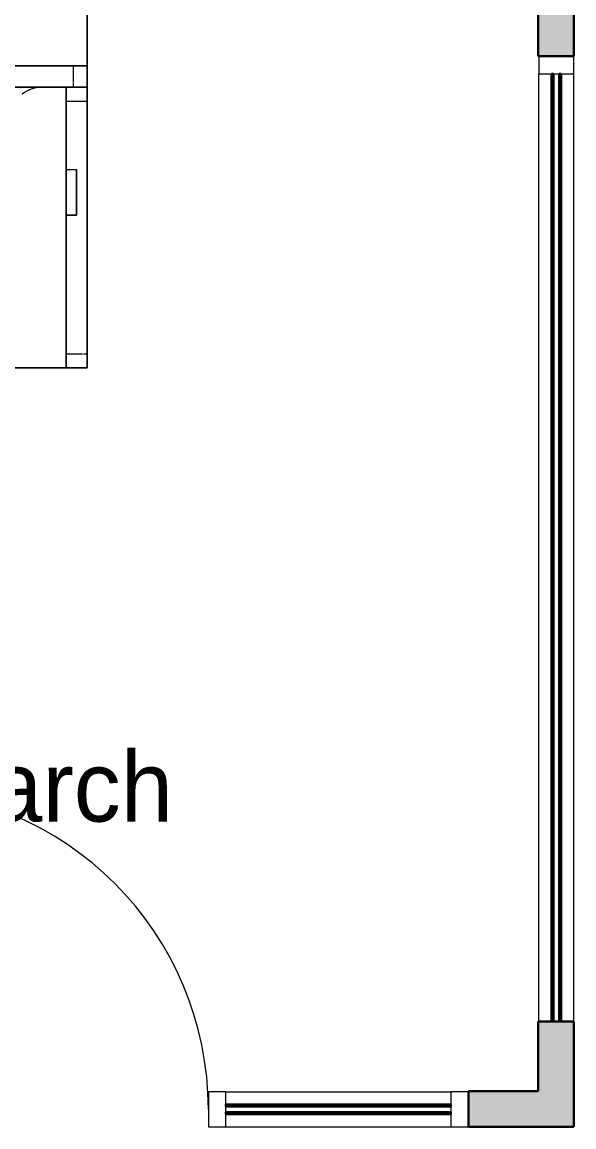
# Model space of a CAD drawing. Header units: millimetres. Extents: x 155927 to 326028, y -36033 to 97293.
# Drawn here: x 223279 to 224851, y 15108 to 18255 of the extents above; entities that cross this region are included whole.
import ezdxf

# ---------------------------------------------------------------- set-up
doc = ezdxf.new("R2010")
doc.units = ezdxf.units.MM
doc.header["$MEASUREMENT"] = 0
for name, color, linetype, lineweight in [('A-AREA-IDEN', 7, 'CONTINUOUS', 9), ('A-DOOR', 4, 'CONTINUOUS', 9), ('A-GLAZ-CURT', 7, 'CONTINUOUS', 9), ('A-GLAZ-CWMG', 7, 'CONTINUOUS', 9), ('A-WALL-PATT', 7, 'CONTINUOUS', 9), ('I-FURN', 8, 'CONTINUOUS', 9), ('I-WALL', 7, 'CONTINUOUS', 9)]:
    doc.layers.add(name, color=color, linetype=linetype, lineweight=lineweight)
doc.styles.add('Century Gothic', font='GOTHIC.TTF', dxfattribs={"height": 200})

msp = doc.modelspace()

# ---------------------------------------------------------------- hatches: boundary and pattern name
at = {"layer": 'A-GLAZ-CURT'}
h = msp.add_hatch(color=256, dxfattribs=at)
h.paths.add_polyline_path([(224814.8, 18107.6), (224808.8, 18107.6), (224808.8, 17257.6), (224814.8, 17257.6)], flags=0)
h.paths.add_polyline_path([(224792.8, 18107.6), (224786.8, 18107.6), (224786.8, 17257.6), (224792.8, 17257.6)], flags=0)
h = msp.add_hatch(color=256, dxfattribs=at)
h.paths.add_polyline_path([(224814.8, 16357.6), (224814.8, 17257.6), (224808.8, 17257.6), (224808.8, 16357.6)], flags=0)
h.paths.add_polyline_path([(224786.8, 16357.6), (224792.8, 16357.6), (224792.8, 17257.6), (224786.8, 17257.6), (224786.8, 16376.6)], flags=0)
h = msp.add_hatch(color=256, dxfattribs=at)
h.paths.add_polyline_path([(224786.8, 15807.8), (224786.8, 15457.6), (224792.8, 15457.6), (224792.8, 16357.6), (224786.8, 16357.6)], flags=0)
h.paths.add_polyline_path([(224808.8, 15457.6), (224814.8, 15457.6), (224814.8, 16357.6), (224808.8, 16357.6), (224808.8, 15807.8)], flags=0)
h = msp.add_hatch(color=256, dxfattribs=at)
h.paths.add_polyline_path([(224786.8, 15407.6), (224792.8, 15407.6), (224792.8, 15457.6), (224786.8, 15457.6)], flags=0)
h.paths.add_polyline_path([(224814.8, 15407.6), (224814.8, 15457.6), (224808.8, 15457.6), (224808.8, 15407.6)], flags=0)
h = msp.add_hatch(color=256, dxfattribs=at)
h.paths.add_polyline_path([(224500.8, 15143.6), (224500.8, 15149.6), (223859.8, 15149.6), (223859.8, 15143.6)], flags=0)
h.paths.add_polyline_path([(224500.8, 15165.6), (224500.8, 15171.6), (223859.8, 15171.6), (223859.8, 15165.6)], flags=0)
at = {"layer": 'A-WALL-PATT'}
h = msp.add_hatch(color=256, dxfattribs=at)
h.paths.add_polyline_path([(224850.8, 15107.6), (224850.8, 15407.6), (224748.8, 15407.6), (224748.8, 15107.6)], flags=0)
h.paths.add_polyline_path([(224850.8, 18157.6), (224850.8, 23159.6), (224748.8, 23159.6), (224748.8, 18157.6)], flags=0)
msp.add_hatch(color=256, dxfattribs=at).paths.add_polyline_path([(224748.8, 15107.6), (224748.8, 15209.6), (224550.8, 15209.6), (224550.8, 15107.6)], flags=0)

# ---------------------------------------------------------------- linework, layer by layer
at = {"layer": 'A-DOOR'}
msp.add_arc((222899.8, 15157.6), 910, 0, 90, dxfattribs=at)
at = {"layer": 'A-GLAZ-CURT', "lineweight": 30}
for p, q in [((224792.8, 18107.6), (224786.8, 18107.6)), ((224786.8, 18107.6), (224786.8, 17257.6)), ((224792.8, 17257.6), (224792.8, 18107.6)), ((224814.8, 18107.6), (224808.8, 18107.6)), ((224808.8, 18107.6), (224808.8, 17257.6)), ((224814.8, 17257.6), (224814.8, 18107.6)), ((224786.8, 17257.6), (224792.8, 17257.6)), ((224786.8, 17257.6), (224786.8, 16357.6)), ((224792.8, 17257.6), (224786.8, 17257.6)), ((224792.8, 16357.6), (224792.8, 17257.6)), ((224808.8, 17257.6), (224814.8, 17257.6)), ((224808.8, 17257.6), (224808.8, 16357.6)), ((224814.8, 17257.6), (224808.8, 17257.6)), ((224814.8, 16357.6), (224814.8, 17257.6)), ((224786.8, 16357.6), (224792.8, 16357.6)), ((224792.8, 16357.6), (224786.8, 16357.6)), ((224786.8, 16357.6), (224786.8, 15457.6)), ((224792.8, 15457.6), (224792.8, 16357.6)), ((224808.8, 16357.6), (224814.8, 16357.6)), ((224814.8, 16357.6), (224808.8, 16357.6)), ((224808.8, 16357.6), (224808.8, 15457.6)), ((224814.8, 15457.6), (224814.8, 16357.6)), ((224786.8, 15457.6), (224792.8, 15457.6)), ((224792.8, 15457.6), (224786.8, 15457.6)), ((224786.8, 15457.6), (224786.8, 15407.6)), ((224792.8, 15407.6), (224792.8, 15457.6)), ((224808.8, 15457.6), (224814.8, 15457.6)), ((224814.8, 15457.6), (224808.8, 15457.6)), ((224808.8, 15457.6), (224808.8, 15407.6)), ((224814.8, 15407.6), (224814.8, 15457.6)), ((224786.8, 15407.6), (224792.8, 15407.6)), ((224808.8, 15407.6), (224814.8, 15407.6)), ((224500.8, 15171.6), (223859.8, 15171.6)), ((223859.8, 15171.6), (223859.8, 15165.6)), ((224500.8, 15165.6), (224500.8, 15171.6)), ((223859.8, 15165.6), (224500.8, 15165.6)), ((224500.8, 15149.6), (223859.8, 15149.6)), ((223859.8, 15149.6), (223859.8, 15143.6)), ((223859.8, 15143.6), (224500.8, 15143.6)), ((224500.8, 15143.6), (224500.8, 15149.6))]:
    msp.add_line(p, q, dxfattribs=at)
at = {"layer": 'A-GLAZ-CWMG', "lineweight": 20}
for p, q in [((224750.8, 18157.6), (224750.8, 18107.6)), ((224850.8, 18157.6), (224750.8, 18157.6)), ((224850.8, 18107.6), (224850.8, 18157.6)), ((224750.8, 18107.6), (224850.8, 18107.6)), ((224550.8, 15207.6), (224500.8, 15207.6)), ((224500.8, 15207.6), (224500.8, 15107.6)), ((224550.8, 15107.6), (224550.8, 15207.6)), ((224500.8, 15107.6), (224550.8, 15107.6))]:
    msp.add_line(p, q, dxfattribs=at)
at = {"layer": 'A-GLAZ-CWMG'}
for p, q in [((224750.8, 17257.6), (224750.8, 18107.6)), ((224850.8, 17257.6), (224850.8, 18107.6)), ((224750.8, 16357.6), (224750.8, 17257.6)), ((224850.8, 16357.6), (224850.8, 17257.6)), ((224750.8, 15457.6), (224750.8, 16357.6)), ((224850.8, 15457.6), (224850.8, 16357.6)), ((224750.8, 15407.6), (224750.8, 15457.6)), ((224850.8, 15407.6), (224850.8, 15457.6)), ((223859.8, 15207.6), (224500.8, 15207.6)), ((223859.8, 15107.6), (224500.8, 15107.6))]:
    msp.add_line(p, q, dxfattribs=at)
at = {"layer": 'A-GLAZ-CWMG', "lineweight": 20, "extrusion": (0, 0, -1)}
for p, q in [((223859.8, 15207.6), (223809.8, 15207.6)), ((223809.8, 15207.6), (223809.8, 15107.6)), ((223859.8, 15107.6), (223859.8, 15207.6)), ((223809.8, 15107.6), (223859.8, 15107.6))]:
    msp.add_line(p, q, dxfattribs=at)
at = {"layer": 'I-FURN'}
for p, q in [((223464.5, 18069.6), (223464.5, 19469.6)), ((223464.5, 19469.6), (223464.5, 18069.6)), ((223424.5, 18129.6), (221904.5, 18129.6)), ((223029.5, 18129.6), (223464.5, 18129.6)), ((223424.5, 18129.6), (223424.5, 18082.5)), ((223424.5, 18129.6), (223424.5, 18082.5)), ((223464.5, 18129.6), (223425, 18129.6)), ((223464.5, 18069.6), (223464.5, 18129.6)), ((223464.5, 18129.6), (223464.5, 18069.6)), ((223238.5, 18069.6), (223464.5, 18069.6)), ((223339.5, 18069.6), (223238.5, 18069.6)), ((223339.5, 18069.6), (223238.5, 18069.6)), ((223238.5, 18069.6), (223339.5, 18069.6)), ((223464.5, 18069.6), (223339.5, 18069.6)), ((223464.5, 18069.6), (223339.5, 18069.6)), ((223339.5, 18069.6), (223404.5, 18069.6)), ((223464.5, 18069.6), (223339.5, 18069.6)), ((223339.5, 18069.6), (223464.5, 18069.6)), ((223404.5, 18069.6), (223424.5, 18069.6)), ((223404.5, 17834.6), (223404.5, 18069.6)), ((223404.5, 18069.6), (223404.5, 18029.6)), ((223404.5, 18069.6), (223464.5, 18069.6)), ((223404.5, 18069.6), (223464.5, 18069.6)), ((223424.5, 18080.2), (223424.5, 18069.6)), ((223424.5, 18080.2), (223424.5, 18069.6)), ((223424.5, 18069.6), (223464.5, 18069.6)), ((223464.5, 18069.6), (223464.5, 17269.6)), ((223464.5, 18029.6), (223464.5, 18069.6)), ((223464.5, 17269.6), (223464.5, 18069.6)), ((223464.5, 18069.6), (223464.5, 17269.6)), ((223404.5, 18029.6), (223404.5, 17309.6)), ((223404.5, 18029.6), (223464.5, 18029.6)), ((223404.5, 18029.6), (223464.5, 18029.6)), ((223464.5, 17309.6), (223464.5, 18029.6)), ((223404.5, 17704.6), (223404.5, 17834.6)), ((223404.5, 17834.6), (223434.5, 17834.6)), ((223404.5, 17834.6), (223434.5, 17834.6)), ((223434.5, 17834.6), (223434.5, 17704.6)), ((223434.5, 17704.6), (223434.5, 17834.6)), ((223404.5, 17269.6), (223404.5, 17704.6)), ((223434.5, 17704.6), (223404.5, 17704.6)), ((223404.5, 17704.6), (223434.5, 17704.6)), ((223404.5, 17309.6), (223404.5, 17269.6)), ((223404.5, 17309.6), (223451.6, 17309.6)), ((223404.5, 17309.6), (223451.6, 17309.6)), ((223453.9, 17309.6), (223464.5, 17309.6)), ((223453.9, 17309.6), (223464.5, 17309.6)), ((223464.5, 17269.6), (223464.5, 17309.6)), ((221864.5, 17269.6), (223464.5, 17269.6)), ((223464.5, 17269.6), (221864.5, 17269.6)), ((223464.5, 17269.6), (223404.5, 17269.6)), ((223404.5, 17269.6), (223464.5, 17269.6))]:
    msp.add_line(p, q, dxfattribs=at)
msp.add_arc((223339.5, 17969.6), 100, 90, 126.8699, dxfattribs=at)
msp.add_arc((223339.5, 17969.6), 100, 90, 126.8699, dxfattribs=at)
at = {"layer": 'I-WALL', "lineweight": 30}
for p, q in [((224850.8, 18157.6), (224850.8, 23159.6)), ((224748.8, 20876.6), (224748.8, 18157.6)), ((224748.8, 18157.6), (224850.8, 18157.6)), ((224850.8, 15407.6), (224748.8, 15407.6)), ((224748.8, 15407.6), (224748.8, 15209.6)), ((224850.8, 15107.6), (224850.8, 15407.6)), ((224748.8, 15209.6), (224550.8, 15209.6)), ((224550.8, 15209.6), (224550.8, 15107.6)), ((224550.8, 15107.6), (224748.8, 15107.6)), ((224748.8, 15107.6), (224850.8, 15107.6))]:
    msp.add_line(p, q, dxfattribs=at)

# ---------------------------------------------------------------- texts
at = {"layer": 'A-AREA-IDEN', "style": 'Century Gothic'}
msp.add_text('5P PHD Research', height=200, dxfattribs=at).set_placement((221524, 15977.3))

doc.saveas('drawing.dxf')
